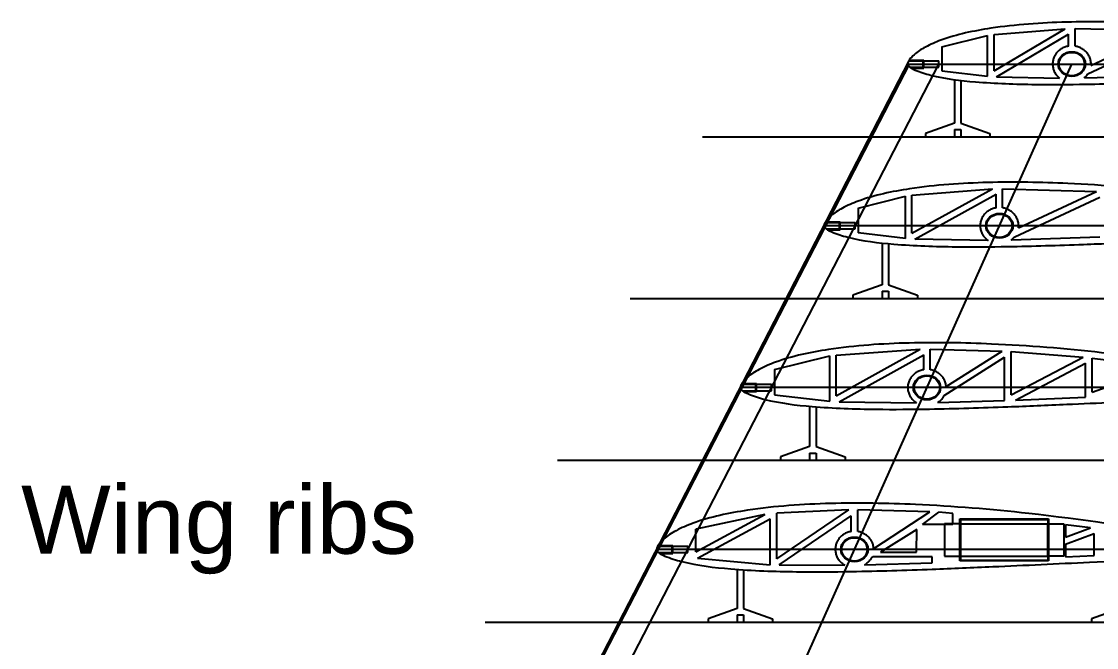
# Model space of a CAD drawing. Extents: x -4140 to 2524, y -1472 to 1305.
# Drawn here: x -197.1 to 134.9, y 271.7 to 465.1 of the extents above; entities that cross this region are included whole.
import ezdxf

# ---------------------------------------------------------------- set-up
doc = ezdxf.new("R2010")
doc.units = 0
doc.header["$MEASUREMENT"] = 0
doc.layers.get('0').update_dxf_attribs({"linetype": 'CONTINUOUS'})
for name, color, linetype in [('CLEARANCE_CUT', 4, 'CONTINUOUS'), ('CONSTRUCTION', 2, 'CONTINUOUS'), ('HARDWARE', 7, 'CONTINUOUS'), ('NOTES', 4, 'CONTINUOUS'), ('OUTLINE', 3, 'CONTINUOUS'), ('PROFILES', 6, 'CONTINUOUS'), ('SPAR_LINE', 1, 'CONTINUOUS'), ('STRAIGHT_CUT_1', 7, 'CONTINUOUS')]:
    doc.layers.add(name, color=color, linetype=linetype)
doc.styles.add('CIRCUITGROVE', font='arial.ttf', dxfattribs={"height": 10})

# ---------------------------------------------------------------- blocks, each defined once
blk = doc.blocks.new('A$C19669')
at = {"layer": 'PROFILES'}
blk.add_ellipse((0, 0), major_axis=(4.19, 0), ratio=0.912104, dxfattribs=at)

msp = doc.modelspace()

# ---------------------------------------------------------------- linework, layer by layer
for p, q in [((-129.85343, 51.99614), (76.91795, 451.95362)), ((-129.57696, 51.99614), (77.19441, 451.95362)), ((-120.53848, 51.99614), (86.23084, 451.95362))]:
    msp.add_line(p, q)
at = {"layer": 'CLEARANCE_CUT'}
for centre in [(127.31119, 451.95362), (104.95119, 401.99614), (82.57216, 351.99614)]:
    msp.add_ellipse(centre, major_axis=(4.19, 0), ratio=0.912104179, dxfattribs=at)
at = {"layer": 'CONSTRUCTION'}
for p, q in [((76.63029, 451.95362), (262.1769, 451.95362)), ((13.24893, 429.50724), (285.52369, 429.50724)), ((242.23147, 401.99614), (50.78593, 401.99614)), ((-9.11108, 379.54975), (263.16369, 379.54975)), ((222.26905, 351.99614), (24.93951, 351.99614)), ((-31.49011, 329.54975), (240.78466, 329.54975)), ((202.30664, 301.99614), (-0.90692, 301.99614)), ((-53.86914, 279.54975), (218.40562, 279.54975))]:
    msp.add_line(p, q, dxfattribs=at)
at = {"layer": 'HARDWARE'}
for p, q in [((92.97148, 309.94471), (87.97148, 309.94471)), ((87.97148, 309.94471), (87.97148, 299.94471)), ((92.77148, 311.39471), (120.09033, 311.39471)), ((92.77148, 298.49471), (92.77148, 311.39471)), ((92.97148, 311.19471), (92.97148, 298.69471)), ((92.97148, 311.19471), (119.89033, 311.19471)), ((92.97148, 299.94471), (92.97148, 309.94471)), ((92.97148, 309.94471), (119.89033, 309.94471)), ((119.89033, 311.19471), (119.89033, 298.69471)), ((119.89033, 299.94471), (119.89033, 309.94471)), ((119.89033, 309.94471), (124.89033, 309.94471)), ((120.09033, 311.39471), (120.09033, 298.49471)), ((124.89033, 309.94471), (124.89033, 299.94471)), ((87.97148, 299.94471), (92.97148, 299.94471)), ((92.97148, 299.94471), (119.89033, 299.94471)), ((124.89033, 299.94471), (119.89033, 299.94471)), ((120.09033, 298.49471), (92.77148, 298.49471)), ((92.97148, 298.69471), (119.89033, 298.69471))]:
    msp.add_line(p, q, dxfattribs=at)
at = {"layer": 'OUTLINE'}
msp.add_line((-130.65596, 50.99614), (77.1273, 452.95362), dxfattribs=at)
at = {"layer": 'PROFILES'}
for p, q in [((91.05561, 447.16344), (91.05561, 433.71718)), ((93.05561, 446.90541), (93.05561, 433.71718)), ((91.05561, 433.71718), (82.07802, 430.54862)), ((91.05561, 431.71718), (91.05561, 429.50724)), ((91.05561, 431.71718), (93.05561, 431.71718)), ((93.05561, 433.71718), (102.03321, 430.54862)), ((93.05561, 431.71718), (93.05561, 429.50724)), ((82.07802, 430.54862), (82.07802, 429.50724)), ((82.07802, 429.50724), (91.05561, 429.50724)), ((93.05561, 429.50724), (102.03321, 429.50724)), ((102.03321, 430.54862), (102.03321, 429.50724)), ((68.69561, 396.67606), (68.69561, 383.75969)), ((70.69561, 396.46657), (70.69561, 383.75969)), ((68.69561, 383.75969), (59.71801, 380.59113)), ((70.69561, 383.75969), (79.67321, 380.59113)), ((59.71801, 380.59113), (59.71801, 379.54975)), ((59.71801, 379.54975), (68.69561, 379.54975)), ((68.69561, 381.75969), (68.69561, 379.54975)), ((68.69561, 381.75969), (70.69561, 381.75969)), ((70.69561, 381.75969), (70.69561, 379.54975)), ((70.69561, 379.54975), (79.67321, 379.54975)), ((79.67321, 380.59113), (79.67321, 379.54975)), ((46.31658, 346.21556), (46.31658, 333.75969)), ((48.3887, 346.03753), (48.31658, 333.75969)), ((46.31658, 333.75969), (37.33898, 330.59113)), ((48.31658, 333.75969), (57.29417, 330.59113)), ((37.33898, 330.59113), (37.33898, 329.54975)), ((37.33898, 329.54975), (46.31658, 329.54975)), ((46.31658, 331.75969), (46.31658, 329.54975)), ((46.31658, 331.75969), (48.31658, 331.75969)), ((48.31658, 331.75969), (48.31658, 329.54975)), ((48.31658, 329.54975), (57.29417, 329.54975)), ((57.29417, 330.59113), (57.29417, 329.54975)), ((23.93754, 295.80609), (23.93754, 283.75969)), ((25.93754, 295.66447), (25.93754, 283.75969)), ((23.93754, 283.75969), (14.95995, 280.59113)), ((25.93754, 283.75969), (34.91514, 280.59113)), ((142.32613, 283.75969), (133.34853, 280.59113)), ((14.95995, 280.59113), (14.95995, 279.54975)), ((14.95995, 279.54975), (23.93754, 279.54975)), ((23.93754, 281.75969), (23.93754, 279.54975)), ((23.93754, 281.75969), (25.93754, 281.75969)), ((25.93754, 281.75969), (25.93754, 279.54975)), ((25.93754, 279.54975), (34.91514, 279.54975)), ((34.91514, 280.59113), (34.91514, 279.54975)), ((133.34853, 280.59113), (133.34853, 279.54975)), ((133.34853, 279.54975), (142.32613, 279.54975))]:
    msp.add_line(p, q, dxfattribs=at)
at = {"layer": 'PROFILES', "color": 4}
for points in [[(262.1769, 452.00521), (261.66579, 452.02779), (260.35478, 452.09353), (255.07152, 452.45314), (226.11121, 455.95002), (181.54123, 462.09248), (149.58905, 464.60404), (125.67093, 464.9013), (102.25693, 462.99835), (86.8852, 459.3263), (82.11546, 457.2169), (78.60614, 454.83263), (77.21462, 453.31906), (76.88647, 452.81715), (76.69649, 452.34181), (76.63063, 451.96731), (76.64026, 451.80951), (76.73603, 451.55576), (77.13791, 451.11728), (78.96906, 450.08767), (83.71454, 448.53585), (97.52693, 446.4608), (116.09935, 445.6588), (131.60899, 445.72476), (154.31841, 446.37612), (171.407, 447.08346), (198.69057, 448.35137), (233.90155, 450.03275), (258.82503, 451.24693), (262.1769, 451.43909)], [(242.23147, 402.04936), (241.7041, 402.07266), (240.35142, 402.14049), (234.90018, 402.51154), (205.01917, 406.11959), (159.0322, 412.45733), (126.0642, 415.04873), (101.38567, 415.35545), (77.22729, 413.39199), (61.36686, 409.6032), (56.44548, 407.42674), (52.82459, 404.96668), (51.38883, 403.40499), (51.05025, 402.88711), (50.85422, 402.39666), (50.78627, 402.01026), (50.79621, 401.84744), (50.89502, 401.58562), (51.30968, 401.1332), (53.19905, 400.07086), (58.0954, 398.4697), (72.34691, 396.32869), (91.50979, 395.50119), (107.51252, 395.56924), (130.94392, 396.24132), (148.57579, 396.97113), (176.72676, 398.27936), (213.05718, 400.01419), (238.77303, 401.26697), (242.23147, 401.46524)], [(222.26905, 352.051), (221.72548, 352.07502), (220.33122, 352.14492), (214.71245, 352.52738), (183.91305, 356.24632), (136.51269, 362.77885), (102.53143, 365.4499), (77.09441, 365.76604), (52.19354, 363.74224), (35.84564, 359.837), (30.773, 357.59365), (27.04083, 355.05798), (25.56094, 353.44829), (25.21196, 352.9145), (25.0099, 352.40897), (24.93986, 352.0107), (24.9501, 351.84287), (25.05195, 351.573), (25.47935, 351.10668), (27.4268, 350.01169), (32.47363, 348.36132), (47.16316, 346.1545), (66.915, 345.30157), (83.40957, 345.37171), (107.56112, 346.06444), (125.73491, 346.81669), (154.75109, 348.16512), (192.19811, 349.95328), (218.70432, 351.24456), (222.26905, 351.44892)], [(202.30664, 302.05263), (201.74686, 302.07737), (200.31103, 302.14936), (194.52471, 302.54322), (162.80693, 306.37305), (113.99318, 313.10038), (78.99866, 315.85107), (52.80315, 316.17664), (27.15978, 314.09249), (10.32441, 310.0708), (5.10052, 307.76056), (1.25706, 305.14927), (-0.26695, 303.49159), (-0.62634, 302.94188), (-0.83442, 302.42128), (-0.90655, 302.01113), (-0.896, 301.8383), (-0.79112, 301.56039), (-0.35097, 301.08016), (1.65454, 299.95252), (6.85186, 298.25293), (21.97941, 295.98031), (42.32021, 295.10195), (59.30662, 295.17418), (84.17833, 295.88757), (102.89402, 296.66225), (132.77541, 298.05089), (171.33903, 299.89236), (198.63561, 301.22215), (202.30664, 301.43261)]]:
    msp.add_spline(points, degree=3, dxfattribs=at)
at = {"layer": 'SPAR_LINE'}
msp.add_line((-117.20502, -94.35288), (127.31119, 451.95362), dxfattribs=at)
at = {"layer": 'STRAIGHT_CUT_1'}
for p, q in [((103.31119, 449.85783), (125.27007, 462.87686)), ((103.31119, 461.12092), (125.27007, 462.87686)), ((128.31119, 457.47384), (128.31119, 462.94215)), ((128.31119, 462.94215), (155.88011, 462.26267)), ((133.23638, 451.5581), (155.88011, 462.26267)), ((87.17041, 457.28524), (101.31119, 460.81035)), ((101.31119, 448.16527), (101.31119, 460.81035)), ((103.31119, 449.85783), (103.31119, 461.12092)), ((104.10219, 448.00171), (126.31119, 461.16903)), ((126.31119, 457.47384), (126.31119, 461.16903)), ((132.29105, 448.89898), (156.95184, 460.5571)), ((87.17041, 457.28524), (87.17041, 449.82032)), ((76.97586, 452.95362), (81.37519, 452.95362)), ((77.14228, 453.20362), (81.37519, 453.20362)), ((81.37519, 453.20362), (81.62519, 453.20362)), ((81.37519, 452.95362), (86.23084, 452.95362)), ((81.37519, 450.95362), (81.37519, 452.95362)), ((81.62519, 450.70362), (81.62519, 453.20362)), ((86.23084, 450.95362), (86.23084, 452.95362)), ((77.32044, 450.95362), (81.37519, 450.95362)), ((77.66572, 450.70362), (81.37519, 450.70362)), ((81.37519, 450.95362), (86.23084, 450.95362)), ((81.37519, 450.70362), (81.62519, 450.70362)), ((87.17041, 449.82032), (101.31119, 448.16527)), ((131.18147, 447.70383), (156.95184, 448.46418)), ((104.10219, 448.00171), (123.54429, 447.62209)), ((77.92941, 399.67267), (102.81309, 413.37313)), ((77.92941, 411.4608), (102.81309, 413.37313)), ((78.80603, 397.87222), (103.95119, 411.71664)), ((103.95119, 407.51635), (103.95119, 411.71664)), ((105.95119, 407.51635), (105.95119, 413.4201)), ((105.95119, 413.4201), (134.9244, 412.54965)), ((110.85307, 401.36213), (134.9244, 412.54965)), ((61.32605, 407.437), (75.92941, 411.14566)), ((75.92941, 398.04549), (75.92941, 411.14566)), ((77.92941, 399.67267), (77.92941, 411.4608)), ((109.68806, 398.61522), (136.002, 410.84503)), ((61.32605, 407.437), (61.32605, 399.79525)), ((51.12289, 402.99614), (55.53082, 402.99614)), ((51.28656, 403.24614), (55.53082, 403.24614)), ((55.53082, 403.24614), (55.78082, 403.24614)), ((55.53082, 402.99614), (60.38647, 402.99614)), ((55.53082, 400.99614), (55.53082, 402.99614)), ((55.78082, 400.74614), (55.78082, 403.24614)), ((60.38647, 400.99614), (60.38647, 402.99614)), ((51.45767, 400.99614), (55.53082, 400.99614)), ((51.79505, 400.74614), (55.53082, 400.74614)), ((55.53082, 400.99614), (60.38647, 400.99614)), ((55.53082, 400.74614), (55.78082, 400.74614)), ((75.92941, 398.04549), (61.32605, 399.79525)), ((136.002, 398.42542), (108.59853, 397.57463)), ((101.43951, 397.47811), (78.80603, 397.87222)), ((54.54312, 349.3984), (80.50083, 363.81767)), ((54.54312, 362.04751), (80.50083, 363.81767)), ((54.54312, 349.3984), (54.54312, 362.04751)), ((55.43011, 347.60326), (81.57216, 362.12493)), ((81.57216, 357.51635), (81.57216, 362.12493)), ((83.57216, 357.51635), (83.57039, 363.8705)), ((83.57039, 363.8705), (105.84949, 363.27273)), ((88.50424, 352.28531), (105.84949, 363.27273)), ((108.57216, 349.70609), (108.57216, 363.12388)), ((108.57216, 363.12388), (130.77109, 361.35928)), ((35.47962, 357.54452), (52.54312, 361.7578)), ((52.54312, 347.75599), (52.54312, 361.7578)), ((87.91299, 349.54328), (106.57216, 361.363)), ((106.57216, 348.01444), (106.57216, 361.363)), ((108.57216, 349.70609), (130.77109, 361.35928)), ((109.89271, 348.14049), (131.57216, 359.52098)), ((131.57216, 349.06664), (131.57216, 359.52098)), ((133.57216, 350.53292), (133.57216, 361.07044)), ((133.57216, 361.07044), (155.44019, 358.36984)), ((35.47962, 357.54452), (35.47962, 349.72837)), ((133.57216, 350.53292), (155.44019, 358.36984)), ((25.26787, 352.99614), (29.6844, 352.99614)), ((25.42949, 353.24614), (29.6844, 353.24614)), ((29.6844, 353.24614), (29.9344, 353.24614)), ((29.6844, 352.99614), (34.54005, 352.99614)), ((29.6844, 350.99614), (29.6844, 352.99614)), ((29.9344, 350.74614), (29.9344, 353.24614)), ((34.54005, 350.99614), (34.54005, 352.99614)), ((25.5936, 350.99614), (29.6844, 350.99614)), ((25.92495, 350.74614), (29.6844, 350.74614)), ((29.6844, 350.99614), (34.54005, 350.99614)), ((29.6844, 350.74614), (29.9344, 350.74614)), ((35.47962, 349.72837), (52.54312, 347.75599)), ((109.89271, 348.14049), (131.57216, 349.06664)), ((55.43011, 347.60326), (79.33522, 347.29939)), ((85.97558, 347.40512), (106.57216, 348.01444)), ((11.19312, 301.23005), (32.55184, 312.78826)), ((32.55184, 312.78826), (11.19312, 308.24287)), ((36.19312, 299.1233), (58.40997, 314.25197)), ((58.40997, 314.25197), (36.19312, 313.18098)), ((36.19312, 299.1233), (36.19312, 313.18098)), ((36.89994, 297.18495), (59.19312, 312.3656)), ((59.19312, 307.51635), (59.19312, 312.3656)), ((61.19312, 307.51635), (61.19312, 314.26012)), ((83.50884, 313.61064), (61.19312, 314.26012)), ((66.12708, 302.24871), (83.50884, 313.61064)), ((81.16165, 309.68697), (86.19312, 313.45811)), ((90.60554, 313.09059), (86.19312, 313.45811)), ((90.60554, 309.68697), (90.60554, 313.09059)), ((11.75828, 299.26182), (34.19312, 311.40237)), ((34.19312, 297.26458), (34.19312, 311.40237)), ((90.60554, 309.68697), (81.16165, 309.68697)), ((133.12105, 308.67053), (125.32299, 309.633)), ((125.32299, 309.633), (125.32299, 305.73748)), ((11.19312, 301.23005), (11.19312, 308.24287)), ((79.41684, 308.18598), (68.24046, 301.16611)), ((79.39284, 301.16611), (79.41684, 308.18598)), ((125.32299, 305.73748), (133.12105, 308.67053)), ((125.32299, 303.60069), (134.19312, 306.93697)), ((134.19312, 300.10573), (134.19312, 306.93697)), ((-0.57855, 302.99614), (3.83798, 302.99614)), ((-0.41693, 303.24614), (3.83798, 303.24614)), ((3.83798, 303.24614), (4.08798, 303.24614)), ((3.83798, 302.99614), (8.69363, 302.99614)), ((3.83798, 300.99614), (3.83798, 302.99614)), ((4.08798, 300.74614), (4.08798, 303.24614)), ((8.69363, 300.99614), (8.69363, 302.99614)), ((125.32299, 303.60069), (125.32299, 299.68697)), ((-0.25282, 300.99614), (3.83798, 300.99614)), ((0.07852, 300.74614), (3.83798, 300.74614)), ((3.83798, 300.99614), (8.69363, 300.99614)), ((3.83798, 300.74614), (4.08798, 300.74614)), ((11.75828, 299.26182), (34.19312, 297.26458)), ((65.47574, 299.43357), (65.8634, 299.68697)), ((84.19312, 299.68697), (65.8634, 299.68697)), ((68.24046, 301.16611), (79.39284, 301.16611)), ((84.19312, 297.87457), (84.19312, 299.68697)), ((125.32299, 299.68768), (134.19312, 300.10573)), ((36.89994, 297.18495), (57.25609, 297.12749)), ((63.32624, 297.23728), (84.19312, 297.87457))]:
    msp.add_line(p, q, dxfattribs=at)
for centre in [(127.31119, 451.95362), (104.95119, 401.99614), (82.57216, 351.99614), (60.19312, 301.99614)]:
    msp.add_ellipse(centre, major_axis=(3.94, 0), ratio=0.913705584, dxfattribs=at)
for points, knots in [([(126.31119, 457.47384), (126.29957, 457.47197), (126.09256, 457.4381), (125.69357, 457.3521), (125.12695, 457.1721), (124.58033, 456.93844), (124.05912, 456.65261), (123.56874, 456.31653), (123.11463, 455.93266), (122.70214, 455.50402), (122.33653, 455.03434), (122.02278, 454.52806), (121.76549, 453.99038), (121.56867, 453.4273), (121.43555, 452.8455), (121.3684, 452.25221), (121.3684, 451.65504), (121.43555, 451.06175), (121.56867, 450.47995), (121.76549, 449.91687), (122.02278, 449.37919), (122.33653, 448.87291), (122.70214, 448.40323), (123.10572, 447.98385), (123.39781, 447.73527), (123.54429, 447.62209)], [10.066349142, 10.066349142, 10.066349142, 10.066349142, 10.101658356, 10.695377818, 11.288994573, 11.882513931, 12.475972981, 13.069439563, 13.663005679, 14.256775587, 14.850849745, 15.445306811, 16.040186807, 16.635478965, 17.231117456, 17.826986895, 18.422937433, 19.018806872, 19.614445363, 20.209737521, 20.804617517, 21.399074583, 21.993148741, 22.586918649, 23.142009343, 23.142009343, 23.142009343, 23.142009343]), ([(133.25119, 451.95362), (133.25119, 452.15227), (133.22876, 452.54986), (133.1284, 453.13829), (132.96308, 453.71162), (132.73557, 454.26279), (132.44951, 454.78547), (132.10923, 455.27405), (131.71954, 455.72372), (131.28557, 456.13039), (130.81265, 456.49071), (130.30618, 456.80194), (129.77159, 457.06189), (129.21429, 457.26888), (128.72408, 457.3992), (128.42056, 457.45626), (128.31119, 457.47384)], [0, 0, 0, 0, 0.595930065, 1.191701061, 1.78717796, 2.382268833, 2.97693533, 3.571193168, 4.165103581, 4.758758386, 5.352262132, 5.945714738, 6.539197296, 7.132762742, 7.726432069, 8.058613151, 8.058613151, 8.058613151, 8.058613151]), ([(131.18147, 447.70383), (131.21428, 447.73038), (131.39935, 447.88348), (131.71954, 448.18353), (132.04959, 448.56438), (132.23017, 448.8107), (132.29105, 448.89898)], [31.364613348, 31.364613348, 31.364613348, 31.364613348, 31.491165942, 32.084820747, 32.67873116, 33.000289867, 33.000289867, 33.000289867, 33.000289867]), ([(103.95119, 407.51635), (103.93956, 407.51448), (103.73256, 407.48061), (103.33356, 407.39462), (102.76694, 407.21461), (102.22032, 406.98095), (101.69911, 406.69512), (101.20874, 406.35904), (100.75462, 405.97517), (100.34214, 405.54654), (99.97652, 405.07685), (99.66278, 404.57057), (99.40549, 404.0329), (99.20867, 403.46982), (99.07554, 402.88801), (99.00839, 402.29472), (99.00839, 401.69756), (99.07554, 401.10427), (99.20867, 400.52246), (99.40549, 399.95938), (99.66278, 399.42171), (99.97652, 398.91542), (100.34214, 398.44574), (100.75462, 398.0171), (101.12817, 397.70134), (101.36335, 397.5307), (101.43951, 397.47811)], [10.066349142, 10.066349142, 10.066349142, 10.066349142, 10.101658356, 10.695377818, 11.288994573, 11.882513931, 12.475972981, 13.069439563, 13.663005679, 14.256775587, 14.850849745, 15.445306811, 16.040186807, 16.635478965, 17.231117456, 17.826986895, 18.422937433, 19.018806872, 19.614445363, 20.209737521, 20.804617517, 21.399074583, 21.993148741, 22.586918649, 23.180484765, 23.458011734, 23.458011734, 23.458011734, 23.458011734]), ([(110.89119, 401.99614), (110.89119, 402.19478), (110.86876, 402.59238), (110.7684, 403.1808), (110.60308, 403.75413), (110.37557, 404.3053), (110.08951, 404.82798), (109.74923, 405.31657), (109.35953, 405.76623), (108.92557, 406.17291), (108.45264, 406.53322), (107.94617, 406.84445), (107.41158, 407.1044), (106.85429, 407.3114), (106.36408, 407.44172), (106.06055, 407.49877), (105.95119, 407.51635)], [0, 0, 0, 0, 0.595930065, 1.191701061, 1.78717796, 2.382268833, 2.97693533, 3.571193168, 4.165103581, 4.758758386, 5.352262132, 5.945714738, 6.539197296, 7.132762742, 7.726432069, 8.058613151, 8.058613151, 8.058613151, 8.058613151]), ([(110.85307, 401.36213), (110.85464, 401.37513), (110.87923, 401.58557), (110.89119, 401.79749), (110.89119, 401.99614)], [35.6147264372, 35.6147264372, 35.6147264372, 35.6147264372, 35.6539942627, 36.2499243278, 36.2499243278, 36.2499243278, 36.2499243278]), ([(108.59853, 397.57463), (108.70823, 397.65502), (108.9708, 397.86175), (109.33878, 398.2066), (109.58186, 398.4829), (109.68806, 398.61522)], [31.083300219, 31.083300219, 31.083300219, 31.083300219, 31.491165942, 32.084820747, 32.593572756, 32.593572756, 32.593572756, 32.593572756]), ([(81.57216, 357.51635), (81.56053, 357.51448), (81.35353, 357.48061), (80.95453, 357.39462), (80.38791, 357.21461), (79.84129, 356.98095), (79.32008, 356.69512), (78.82971, 356.35904), (78.37559, 355.97517), (77.9631, 355.54654), (77.59749, 355.07685), (77.28375, 354.57057), (77.02646, 354.0329), (76.82964, 353.46982), (76.69651, 352.88801), (76.62936, 352.29472), (76.62936, 351.69756), (76.69651, 351.10427), (76.82964, 350.52246), (77.02646, 349.95938), (77.28375, 349.42171), (77.59749, 348.91542), (77.9631, 348.44574), (78.37559, 348.0171), (78.82971, 347.63323), (79.15986, 347.40696), (79.33189, 347.30143), (79.33522, 347.29939)], [10.066349142, 10.066349142, 10.066349142, 10.066349142, 10.101658356, 10.695377818, 11.288994573, 11.882513931, 12.475972981, 13.069439563, 13.663005679, 14.256775587, 14.850849745, 15.445306811, 16.040186807, 16.635478965, 17.231117456, 17.826986895, 18.422937433, 19.018806872, 19.614445363, 20.209737521, 20.804617517, 21.399074583, 21.993148741, 22.586918649, 23.180484765, 23.773951346, 23.785673163, 23.785673163, 23.785673163, 23.785673163]), ([(88.50424, 352.28531), (88.49865, 352.38746), (88.47348, 352.6876), (88.38937, 353.1808), (88.22405, 353.75413), (87.99653, 354.3053), (87.71047, 354.82798), (87.37019, 355.31657), (86.9805, 355.76623), (86.54653, 356.17291), (86.07361, 356.53322), (85.56714, 356.84445), (85.03255, 357.1044), (84.47526, 357.3114), (83.98504, 357.44172), (83.68152, 357.49877), (83.57216, 357.51635)], [0.289216483, 0.289216483, 0.289216483, 0.289216483, 0.595930065, 1.191701061, 1.78717796, 2.382268833, 2.97693533, 3.571193168, 4.165103581, 4.758758386, 5.352262132, 5.945714738, 6.539197296, 7.132762742, 7.726432069, 8.058613151, 8.058613151, 8.058613151, 8.058613151]), ([(85.97558, 347.40512), (86.00658, 347.42553), (86.20167, 347.55662), (86.54653, 347.81937), (86.9805, 348.22604), (87.37019, 348.67571), (87.67889, 349.11894), (87.84734, 349.41609), (87.91299, 349.54328)], [30.786367618, 30.786367618, 30.786367618, 30.786367618, 30.897662195, 31.491165942, 32.084820747, 32.67873116, 33.272988997, 33.702169953, 33.702169953, 33.702169953, 33.702169953]), ([(59.19312, 307.51635), (59.1815, 307.51448), (58.9745, 307.48061), (58.5755, 307.39462), (58.00888, 307.21461), (57.46226, 306.98095), (56.94105, 306.69512), (56.45067, 306.35904), (55.99656, 305.97517), (55.58407, 305.54654), (55.21846, 305.07685), (54.90471, 304.57057), (54.64743, 304.0329), (54.4506, 303.46982), (54.31748, 302.88801), (54.25033, 302.29472), (54.25033, 301.69756), (54.31748, 301.10427), (54.4506, 300.52246), (54.64743, 299.95938), (54.90471, 299.42171), (55.21846, 298.91542), (55.58407, 298.44574), (55.99656, 298.0171), (56.45067, 297.63323), (56.87601, 297.34173), (57.15106, 297.18376), (57.25609, 297.12749)], [10.066349142, 10.066349142, 10.066349142, 10.066349142, 10.101658356, 10.695377818, 11.288994573, 11.882513931, 12.475972981, 13.069439563, 13.663005679, 14.256775587, 14.850849745, 15.445306811, 16.040186807, 16.635478965, 17.231117456, 17.826986895, 18.422937433, 19.018806872, 19.614445363, 20.209737521, 20.804617517, 21.399074583, 21.993148741, 22.586918649, 23.180484765, 23.773951346, 24.131256302, 24.131256302, 24.131256302, 24.131256302]), ([(66.12708, 302.24871), (66.12162, 302.36309), (66.09651, 302.67554), (66.01034, 303.1808), (65.84501, 303.75413), (65.6175, 304.3053), (65.33144, 304.82798), (64.99116, 305.31657), (64.60147, 305.76623), (64.1675, 306.17291), (63.69458, 306.53322), (63.18811, 306.84445), (62.65352, 307.1044), (62.09622, 307.3114), (61.60601, 307.44172), (61.30249, 307.49877), (61.19312, 307.51635)], [0.252590433, 0.252590433, 0.252590433, 0.252590433, 0.595930065, 1.191701061, 1.78717796, 2.382268833, 2.97693533, 3.571193168, 4.165103581, 4.758758386, 5.352262132, 5.945714738, 6.539197296, 7.132762742, 7.726432069, 8.058613151, 8.058613151, 8.058613151, 8.058613151]), ([(63.32624, 297.23728), (63.44985, 297.30955), (63.73816, 297.49225), (64.1675, 297.81937), (64.60147, 298.22604), (64.99116, 298.67571), (65.27616, 299.08492), (65.42705, 299.34425), (65.47574, 299.43357)], [30.468283676, 30.468283676, 30.468283676, 30.468283676, 30.897662195, 31.491165942, 32.084820747, 32.67873116, 33.272988997, 33.578030293, 33.578030293, 33.578030293, 33.578030293])]:
    msp.add_open_spline(points, degree=3, knots=knots, dxfattribs=at)
msp.add_open_spline([(133.23638, 451.5581), (133.24625, 451.68973), (133.25119, 451.82172), (133.25119, 451.95362)], degree=3, dxfattribs=at)

# ---------------------------------------------------------------- block references
at = {"layer": 'CLEARANCE_CUT'}
msp.add_blockref('A$C19669', (60.19312, 301.99614), dxfattribs=at)

# ---------------------------------------------------------------- texts
at = {"layer": 'NOTES', "insert": (-197.18823, 321.66675), "char_height": 21, "width": 405.873715, "attachment_point": 1, "style": 'CIRCUITGROVE'}
msp.add_mtext('{Wing ribs}', dxfattribs=at)

doc.saveas('drawing.dxf')
